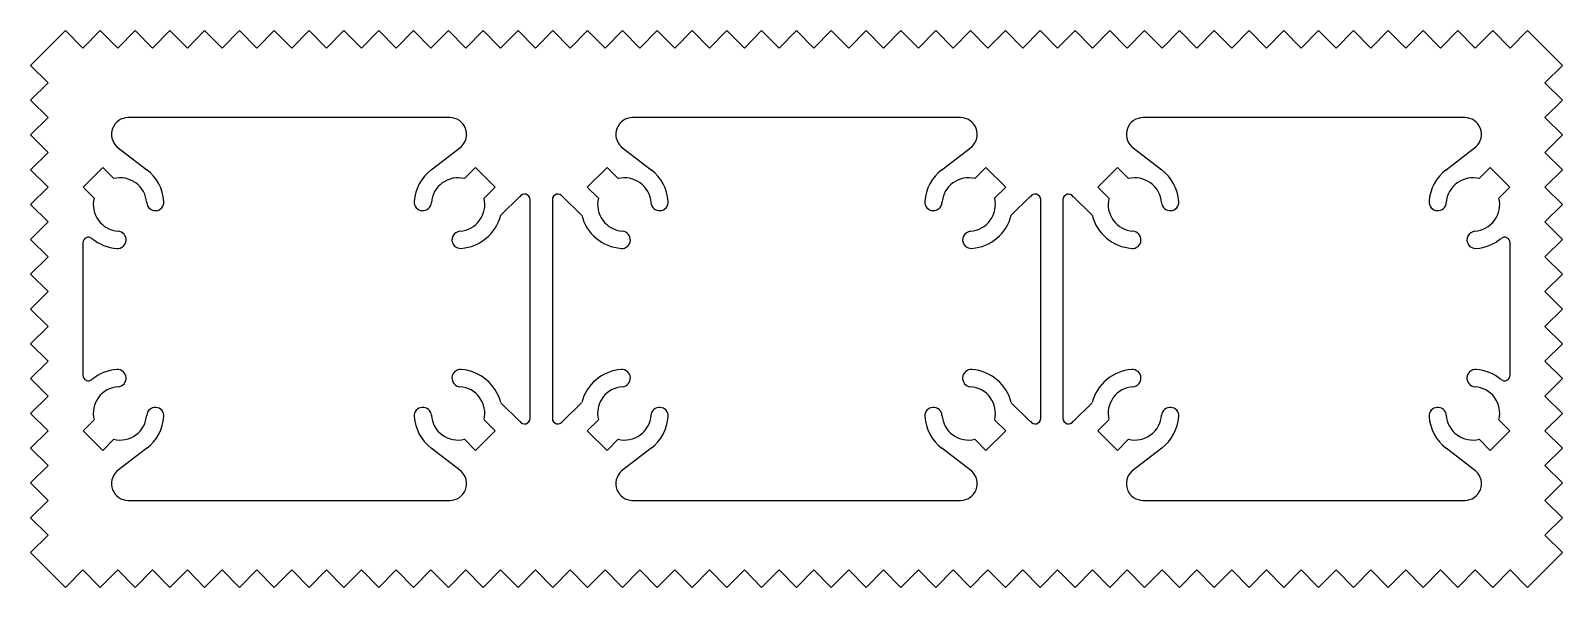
# Model space of a CAD drawing. Extents: x -69 to 71, y 5 to 56.
import ezdxf

# ---------------------------------------------------------------- set-up
doc = ezdxf.new("R2010")
doc.units = 0
doc.layers.get('0').update_dxf_attribs({"linetype": 'CONTINUOUS'})

msp = doc.modelspace()

# ---------------------------------------------------------------- linework, layer by layer
at = {"linetype": 'CONTINUOUS'}
for p, q in [((-68.58, 53.08), (-65.41, 56.25)), ((-65.41, 56.25), (-63.82, 54.66)), ((-63.82, 54.66), (-62.23, 56.25)), ((-62.23, 56.25), (-60.64, 54.66)), ((-60.64, 54.66), (-59.06, 56.25)), ((-59.06, 56.25), (-57.47, 54.66)), ((-57.47, 54.66), (-55.88, 56.25)), ((-55.88, 56.25), (-54.29, 54.66)), ((-54.29, 54.66), (-52.71, 56.25)), ((-52.71, 56.25), (-51.12, 54.66)), ((-51.12, 54.66), (-49.53, 56.25)), ((-49.53, 56.25), (-47.94, 54.66)), ((-47.94, 54.66), (-46.36, 56.25)), ((-46.36, 56.25), (-44.77, 54.66)), ((-44.77, 54.66), (-43.18, 56.25)), ((-43.18, 56.25), (-41.59, 54.66)), ((-41.59, 54.66), (-40.01, 56.25)), ((-40.01, 56.25), (-38.42, 54.66)), ((-38.42, 54.66), (-36.83, 56.25)), ((-36.83, 56.25), (-35.24, 54.66)), ((-35.24, 54.66), (-33.66, 56.25)), ((-33.66, 56.25), (-32.07, 54.66)), ((-32.07, 54.66), (-30.48, 56.25)), ((-30.48, 56.25), (-28.89, 54.66)), ((-28.89, 54.66), (-27.31, 56.25)), ((-27.31, 56.25), (-25.72, 54.66)), ((-25.72, 54.66), (-24.13, 56.25)), ((-24.13, 56.25), (-22.54, 54.66)), ((-22.54, 54.66), (-20.96, 56.25)), ((-20.96, 56.25), (-19.37, 54.66)), ((-19.37, 54.66), (-17.78, 56.25)), ((-17.78, 56.25), (-16.19, 54.66)), ((-16.19, 54.66), (-14.61, 56.25)), ((-14.61, 56.25), (-13.02, 54.66)), ((-13.02, 54.66), (-11.43, 56.25)), ((-11.43, 56.25), (-9.84, 54.66)), ((-9.84, 54.66), (-8.26, 56.25)), ((-8.26, 56.25), (-6.67, 54.66)), ((-6.67, 54.66), (-5.08, 56.25)), ((-5.08, 56.25), (-3.49, 54.66)), ((-3.49, 54.66), (-1.91, 56.25)), ((-1.91, 56.25), (-0.32, 54.66)), ((-0.32, 54.66), (1.27, 56.25)), ((1.27, 56.25), (2.86, 54.66)), ((2.86, 54.66), (4.44, 56.25)), ((4.44, 56.25), (6.03, 54.66)), ((6.03, 54.66), (7.62, 56.25)), ((7.62, 56.25), (9.21, 54.66)), ((9.21, 54.66), (10.79, 56.25)), ((10.79, 56.25), (12.38, 54.66)), ((12.38, 54.66), (13.97, 56.25)), ((13.97, 56.25), (15.56, 54.66)), ((15.56, 54.66), (17.14, 56.25)), ((17.14, 56.25), (18.73, 54.66)), ((18.73, 54.66), (20.32, 56.25)), ((20.32, 56.25), (21.91, 54.66)), ((21.91, 54.66), (23.49, 56.25)), ((23.49, 56.25), (25.08, 54.66)), ((25.08, 54.66), (26.67, 56.25)), ((26.67, 56.25), (28.26, 54.66)), ((28.26, 54.66), (29.84, 56.25)), ((29.84, 56.25), (31.43, 54.66)), ((31.43, 54.66), (33.02, 56.25)), ((33.02, 56.25), (34.61, 54.66)), ((34.61, 54.66), (36.19, 56.25)), ((36.19, 56.25), (37.78, 54.66)), ((37.78, 54.66), (39.37, 56.25)), ((39.37, 56.25), (40.96, 54.66)), ((40.96, 54.66), (42.54, 56.25)), ((42.54, 56.25), (44.13, 54.66)), ((44.13, 54.66), (45.72, 56.25)), ((45.72, 56.25), (47.31, 54.66)), ((47.31, 54.66), (48.89, 56.25)), ((48.89, 56.25), (50.48, 54.66)), ((50.48, 54.66), (52.07, 56.25)), ((52.07, 56.25), (53.66, 54.66)), ((53.66, 54.66), (55.24, 56.25)), ((55.24, 56.25), (56.83, 54.66)), ((56.83, 54.66), (58.42, 56.25)), ((58.42, 56.25), (60.01, 54.66)), ((60.01, 54.66), (61.59, 56.25)), ((61.59, 56.25), (63.18, 54.66)), ((63.18, 54.66), (64.77, 56.25)), ((64.77, 56.25), (66.36, 54.66)), ((66.36, 54.66), (67.94, 56.25)), ((67.94, 56.25), (71.12, 53.08)), ((-66.99, 51.49), (-68.58, 53.08)), ((71.12, 53.08), (69.53, 51.49)), ((-68.58, 49.9), (-66.99, 51.49)), ((69.53, 51.49), (71.12, 49.9)), ((-66.99, 48.31), (-68.58, 49.9)), ((71.12, 49.9), (69.53, 48.31)), ((-68.58, 46.73), (-66.99, 48.31)), ((-30.34, 48.31), (-59.69, 48.31)), ((16.23, 48.31), (-13.69, 48.31)), ((62.22, 48.31), (32.87, 48.31)), ((69.53, 48.31), (71.12, 46.73)), ((-66.99, 45.14), (-68.58, 46.73)), ((71.12, 46.73), (69.53, 45.14)), ((-68.58, 43.55), (-66.99, 45.14)), ((-60.71, 45.66), (-57.98, 43.55)), ((-32.05, 43.55), (-29.32, 45.66)), ((-14.71, 45.66), (-11.98, 43.55)), ((14.52, 43.55), (17.25, 45.66)), ((31.85, 45.66), (34.58, 43.55)), ((60.52, 43.55), (63.24, 45.66)), ((69.53, 45.14), (71.12, 43.55)), ((-66.99, 41.96), (-68.58, 43.55)), ((-62.01, 43.75), (-63.8, 41.96)), ((-61, 42.75), (-62.01, 43.75)), ((-28.02, 43.75), (-29.02, 42.75)), ((-26.22, 41.96), (-28.02, 43.75)), ((-16.01, 43.75), (-17.81, 41.96)), ((-15.01, 42.75), (-16.01, 43.75)), ((18.55, 43.75), (17.54, 42.75)), ((20.35, 41.96), (18.55, 43.75)), ((30.55, 43.75), (28.76, 41.96)), ((31.56, 42.75), (30.55, 43.75)), ((64.54, 43.75), (63.54, 42.75)), ((66.34, 41.96), (64.54, 43.75)), ((71.12, 43.55), (69.53, 41.96)), ((-68.58, 40.38), (-66.99, 41.96)), ((-63.8, 41.96), (-62.8, 40.95)), ((-27.23, 40.95), (-26.22, 41.96)), ((-17.81, 41.96), (-16.8, 40.95)), ((19.34, 40.95), (20.35, 41.96)), ((28.76, 41.96), (29.76, 40.95)), ((65.33, 40.95), (66.34, 41.96)), ((69.53, 41.96), (71.12, 40.38)), ((-23.97, 41.1), (-25.71, 39.4)), ((-23.03, 20.87), (-23.03, 40.83)), ((-21, 40.83), (-21, 20.87)), ((-18.33, 39.4), (-20.06, 41.1)), ((22.59, 41.1), (20.86, 39.4)), ((23.54, 20.87), (23.54, 40.83)), ((25.57, 40.83), (25.57, 20.87)), ((28.24, 39.4), (26.51, 41.1)), ((-66.99, 38.79), (-68.58, 40.38)), ((71.12, 40.38), (69.53, 38.79)), ((-68.58, 37.2), (-66.99, 38.79)), ((69.53, 38.79), (71.12, 37.2)), ((-66.99, 35.61), (-68.58, 37.2)), ((-63.82, 36.89), (-63.82, 24.81)), ((66.36, 24.81), (66.36, 36.89)), ((71.12, 37.2), (69.53, 35.61)), ((-68.58, 34.03), (-66.99, 35.61)), ((69.53, 35.61), (71.12, 34.03)), ((-66.99, 32.44), (-68.58, 34.03)), ((71.12, 34.03), (69.53, 32.44)), ((-68.58, 30.85), (-66.99, 32.44)), ((69.53, 32.44), (71.12, 30.85)), ((-66.99, 29.26), (-68.58, 30.85)), ((71.12, 30.85), (69.53, 29.26)), ((-68.58, 27.68), (-66.99, 29.26)), ((69.53, 29.26), (71.12, 27.68)), ((-66.99, 26.09), (-68.58, 27.68)), ((71.12, 27.68), (69.53, 26.09)), ((-68.58, 24.5), (-66.99, 26.09)), ((69.53, 26.09), (71.12, 24.5)), ((-66.99, 22.91), (-68.58, 24.5)), ((71.12, 24.5), (69.53, 22.91)), ((-68.58, 21.33), (-66.99, 22.91)), ((69.53, 22.91), (71.12, 21.33)), ((-66.99, 19.74), (-68.58, 21.33)), ((-25.71, 22.3), (-23.97, 20.6)), ((-20.06, 20.6), (-18.33, 22.3)), ((20.86, 22.3), (22.59, 20.6)), ((26.51, 20.6), (28.24, 22.3)), ((71.12, 21.33), (69.53, 19.74)), ((-68.58, 18.15), (-66.99, 19.74)), ((-62.8, 20.75), (-63.8, 19.74)), ((-63.8, 19.74), (-62.01, 17.95)), ((-28.02, 17.95), (-26.22, 19.74)), ((-26.22, 19.74), (-27.23, 20.75)), ((-16.8, 20.75), (-17.81, 19.74)), ((-17.81, 19.74), (-16.01, 17.95)), ((18.55, 17.95), (20.35, 19.74)), ((20.35, 19.74), (19.34, 20.75)), ((29.76, 20.75), (28.76, 19.74)), ((28.76, 19.74), (30.55, 17.95)), ((64.54, 17.95), (66.34, 19.74)), ((66.34, 19.74), (65.33, 20.75)), ((69.53, 19.74), (71.12, 18.15)), ((-62.01, 17.95), (-61, 18.96)), ((-29.02, 18.96), (-28.02, 17.95)), ((-16.01, 17.95), (-15.01, 18.96)), ((17.54, 18.96), (18.55, 17.95)), ((30.55, 17.95), (31.56, 18.96)), ((63.54, 18.96), (64.54, 17.95)), ((-66.99, 16.56), (-68.58, 18.15)), ((-57.98, 18.15), (-60.71, 16.04)), ((-29.32, 16.04), (-32.05, 18.15)), ((-11.98, 18.15), (-14.71, 16.04)), ((17.25, 16.04), (14.52, 18.15)), ((34.58, 18.15), (31.85, 16.04)), ((63.24, 16.04), (60.52, 18.15)), ((71.12, 18.15), (69.53, 16.56)), ((-68.58, 14.98), (-66.99, 16.56)), ((69.53, 16.56), (71.12, 14.98)), ((-66.99, 13.39), (-68.58, 14.98)), ((71.12, 14.98), (69.53, 13.39)), ((-68.58, 11.8), (-66.99, 13.39)), ((-59.69, 13.39), (-30.34, 13.39)), ((-13.69, 13.39), (16.23, 13.39)), ((32.87, 13.39), (62.22, 13.39)), ((69.53, 13.39), (71.12, 11.8)), ((-66.99, 10.21), (-68.58, 11.8)), ((71.12, 11.8), (69.53, 10.21)), ((-68.58, 8.63), (-66.99, 10.21)), ((69.53, 10.21), (71.12, 8.63)), ((-65.41, 5.45), (-68.58, 8.63)), ((71.12, 8.63), (67.94, 5.45)), ((-63.82, 7.04), (-65.41, 5.45)), ((-62.23, 5.45), (-63.82, 7.04)), ((-60.64, 7.04), (-62.23, 5.45)), ((-59.06, 5.45), (-60.64, 7.04)), ((-57.47, 7.04), (-59.06, 5.45)), ((-55.88, 5.45), (-57.47, 7.04)), ((-54.29, 7.04), (-55.88, 5.45)), ((-52.71, 5.45), (-54.29, 7.04)), ((-51.12, 7.04), (-52.71, 5.45)), ((-49.53, 5.45), (-51.12, 7.04)), ((-47.94, 7.04), (-49.53, 5.45)), ((-46.36, 5.45), (-47.94, 7.04)), ((-44.77, 7.04), (-46.36, 5.45)), ((-43.18, 5.45), (-44.77, 7.04)), ((-41.59, 7.04), (-43.18, 5.45)), ((-40.01, 5.45), (-41.59, 7.04)), ((-38.42, 7.04), (-40.01, 5.45)), ((-36.83, 5.45), (-38.42, 7.04)), ((-35.24, 7.04), (-36.83, 5.45)), ((-33.66, 5.45), (-35.24, 7.04)), ((-32.07, 7.04), (-33.66, 5.45)), ((-30.48, 5.45), (-32.07, 7.04)), ((-28.89, 7.04), (-30.48, 5.45)), ((-27.31, 5.45), (-28.89, 7.04)), ((-25.72, 7.04), (-27.31, 5.45)), ((-24.13, 5.45), (-25.72, 7.04)), ((-22.54, 7.04), (-24.13, 5.45)), ((-20.96, 5.45), (-22.54, 7.04)), ((-19.37, 7.04), (-20.96, 5.45)), ((-17.78, 5.45), (-19.37, 7.04)), ((-16.19, 7.04), (-17.78, 5.45)), ((-14.61, 5.45), (-16.19, 7.04)), ((-13.02, 7.04), (-14.61, 5.45)), ((-11.43, 5.45), (-13.02, 7.04)), ((-9.84, 7.04), (-11.43, 5.45)), ((-8.26, 5.45), (-9.84, 7.04)), ((-6.67, 7.04), (-8.26, 5.45)), ((-5.08, 5.45), (-6.67, 7.04)), ((-3.49, 7.04), (-5.08, 5.45)), ((-1.91, 5.45), (-3.49, 7.04)), ((-0.32, 7.04), (-1.91, 5.45)), ((1.27, 5.45), (-0.32, 7.04)), ((2.86, 7.04), (1.27, 5.45)), ((4.44, 5.45), (2.86, 7.04)), ((6.03, 7.04), (4.44, 5.45)), ((7.62, 5.45), (6.03, 7.04)), ((9.21, 7.04), (7.62, 5.45)), ((10.79, 5.45), (9.21, 7.04)), ((12.38, 7.04), (10.79, 5.45)), ((13.97, 5.45), (12.38, 7.04)), ((15.56, 7.04), (13.97, 5.45)), ((17.14, 5.45), (15.56, 7.04)), ((18.73, 7.04), (17.14, 5.45)), ((20.32, 5.45), (18.73, 7.04)), ((21.91, 7.04), (20.32, 5.45)), ((23.49, 5.45), (21.91, 7.04)), ((25.08, 7.04), (23.49, 5.45)), ((26.67, 5.45), (25.08, 7.04)), ((28.26, 7.04), (26.67, 5.45)), ((29.84, 5.45), (28.26, 7.04)), ((31.43, 7.04), (29.84, 5.45)), ((33.02, 5.45), (31.43, 7.04)), ((34.61, 7.04), (33.02, 5.45)), ((36.19, 5.45), (34.61, 7.04)), ((37.78, 7.04), (36.19, 5.45)), ((39.37, 5.45), (37.78, 7.04)), ((40.96, 7.04), (39.37, 5.45)), ((42.54, 5.45), (40.96, 7.04)), ((44.13, 7.04), (42.54, 5.45)), ((45.72, 5.45), (44.13, 7.04)), ((47.31, 7.04), (45.72, 5.45)), ((48.89, 5.45), (47.31, 7.04)), ((50.48, 7.04), (48.89, 5.45)), ((52.07, 5.45), (50.48, 7.04)), ((53.66, 7.04), (52.07, 5.45)), ((55.24, 5.45), (53.66, 7.04)), ((56.83, 7.04), (55.24, 5.45)), ((58.42, 5.45), (56.83, 7.04)), ((60.01, 7.04), (58.42, 5.45)), ((61.59, 5.45), (60.01, 7.04)), ((63.18, 7.04), (61.59, 5.45)), ((64.77, 5.45), (63.18, 7.04)), ((66.36, 7.04), (64.77, 5.45)), ((67.94, 5.45), (66.36, 7.04))]:
    msp.add_line(p, q, dxfattribs=at)
for centre, radius, start, end in [((-59.69, 46.79), 1.52, 90, 227.9966), ((-30.34, 46.79), 1.52, 312.0034, 90), ((-13.69, 46.79), 1.52, 90, 227.9966), ((16.23, 46.79), 1.52, 312.0034, 90), ((32.87, 46.79), 1.52, 90, 227.9966), ((62.22, 46.79), 1.52, 312.0034, 90), ((-60.43, 40.38), 4.01, 4.1283, 52.4022), ((-29.6, 40.38), 4.01, 127.5978, 175.8717), ((-14.43, 40.38), 4.01, 4.1283, 52.4022), ((16.97, 40.38), 4.01, 127.5978, 175.8717), ((32.13, 40.38), 4.01, 4.1283, 52.4022), ((62.96, 40.38), 4.01, 127.5978, 175.8717), ((-60.43, 40.38), 2.44, 4.1283, 103.6118), ((-29.6, 40.38), 2.44, 76.3882, 175.8717), ((-14.43, 40.38), 2.44, 4.1283, 103.6118), ((16.97, 40.38), 2.44, 76.3882, 175.8717), ((32.13, 40.38), 2.44, 4.1283, 103.6118), ((62.96, 40.38), 2.44, 76.3882, 175.8717), ((-60.43, 40.38), 2.44, 166.3882, 265.8717), ((-57.21, 40.61), 0.787, 184.1283, 4.1283), ((-32.82, 40.61), 0.787, 175.8717, 355.8717), ((-29.6, 40.38), 2.44, 274.1283, 13.6118), ((-23.54, 40.83), 0.508, 0, 148.5308), ((-20.49, 40.83), 0.508, 31.4692, 180), ((-14.43, 40.38), 2.44, 166.3882, 265.8717), ((-11.22, 40.61), 0.787, 184.1283, 4.1283), ((13.75, 40.61), 0.787, 175.8717, 355.8717), ((16.97, 40.38), 2.44, 274.1283, 13.6118), ((23.03, 40.83), 0.508, 0, 148.5308), ((26.08, 40.83), 0.508, 31.4692, 180), ((32.13, 40.38), 2.44, 166.3882, 265.8717), ((35.35, 40.61), 0.787, 184.1283, 4.1283), ((59.75, 40.61), 0.787, 175.8717, 355.8717), ((62.96, 40.38), 2.44, 274.1283, 13.6118), ((-29.6, 40.38), 4.01, 274.1283, 345.9024), ((-14.43, 40.38), 4.01, 194.0976, 265.8717), ((16.97, 40.38), 4.01, 274.1283, 345.9024), ((32.13, 40.38), 4.01, 194.0976, 265.8717), ((-60.66, 37.16), 0.787, 265.8717, 85.8717), ((-29.37, 37.16), 0.787, 94.1283, 274.1283), ((-14.67, 37.16), 0.787, 265.8717, 85.8717), ((17.2, 37.16), 0.787, 94.1283, 274.1283), ((31.9, 37.16), 0.787, 265.8717, 85.8717), ((63.2, 37.16), 0.787, 94.1283, 274.1283), ((-63.31, 36.89), 0.508, 50.3769, 180), ((-60.43, 40.38), 4.01, 230.3769, 265.8717), ((62.96, 40.38), 4.01, 274.1283, 309.6231), ((65.85, 36.89), 0.508, 0, 129.6231), ((-60.43, 21.33), 4.01, 94.1283, 129.6231), ((-60.66, 24.54), 0.787, 274.1283, 94.1283), ((-29.37, 24.54), 0.787, 85.8717, 265.8717), ((-29.6, 21.33), 4.01, 14.0976, 85.8717), ((-14.43, 21.33), 4.01, 94.1283, 165.9024), ((-14.67, 24.54), 0.787, 274.1283, 94.1283), ((17.2, 24.54), 0.787, 85.8717, 265.8717), ((16.97, 21.33), 4.01, 14.0976, 85.8717), ((32.13, 21.33), 4.01, 94.1283, 165.9024), ((31.9, 24.54), 0.787, 274.1283, 94.1283), ((63.2, 24.54), 0.787, 85.8717, 265.8717), ((62.96, 21.33), 4.01, 50.3769, 85.8717), ((-63.31, 24.81), 0.508, 180, 309.6231), ((-60.43, 21.33), 2.44, 94.1283, 193.6118), ((-29.6, 21.33), 2.44, 346.3882, 85.8717), ((-14.43, 21.33), 2.44, 94.1283, 193.6118), ((16.97, 21.33), 2.44, 346.3882, 85.8717), ((32.13, 21.33), 2.44, 94.1283, 193.6118), ((62.96, 21.33), 2.44, 346.3882, 85.8717), ((65.85, 24.81), 0.508, 230.3769, 360), ((-60.43, 21.33), 2.44, 256.3882, 355.8717), ((-57.21, 21.09), 0.787, 355.8717, 175.8717), ((-60.43, 21.33), 4.01, 307.5978, 355.8717), ((-32.82, 21.09), 0.787, 4.1283, 184.1283), ((-29.6, 21.33), 4.01, 184.1283, 232.4022), ((-29.6, 21.33), 2.44, 184.1283, 283.6118), ((-14.43, 21.33), 2.44, 256.3882, 355.8717), ((-11.22, 21.09), 0.787, 355.8717, 175.8717), ((-14.43, 21.33), 4.01, 307.5978, 355.8717), ((13.75, 21.09), 0.787, 4.1283, 184.1283), ((16.97, 21.33), 4.01, 184.1283, 232.4022), ((16.97, 21.33), 2.44, 184.1283, 283.6118), ((32.13, 21.33), 2.44, 256.3882, 355.8717), ((35.35, 21.09), 0.787, 355.8717, 175.8717), ((32.13, 21.33), 4.01, 307.5978, 355.8717), ((59.75, 21.09), 0.787, 4.1283, 184.1283), ((62.96, 21.33), 4.01, 184.1283, 232.4022), ((62.96, 21.33), 2.44, 184.1283, 283.6118), ((-23.54, 20.87), 0.508, 211.4692, 360), ((-20.49, 20.87), 0.508, 180, 328.5308), ((23.03, 20.87), 0.508, 211.4692, 360), ((26.08, 20.87), 0.508, 180, 328.5308), ((-59.69, 14.91), 1.52, 132.0034, 270), ((-30.34, 14.91), 1.52, 270, 47.9966), ((-13.69, 14.91), 1.52, 132.0034, 270), ((16.23, 14.91), 1.52, 270, 47.9966), ((32.87, 14.91), 1.52, 132.0034, 270), ((62.22, 14.91), 1.52, 270, 47.9966)]:
    msp.add_arc(centre, radius, start, end, dxfattribs=at)

doc.saveas('drawing.dxf')
